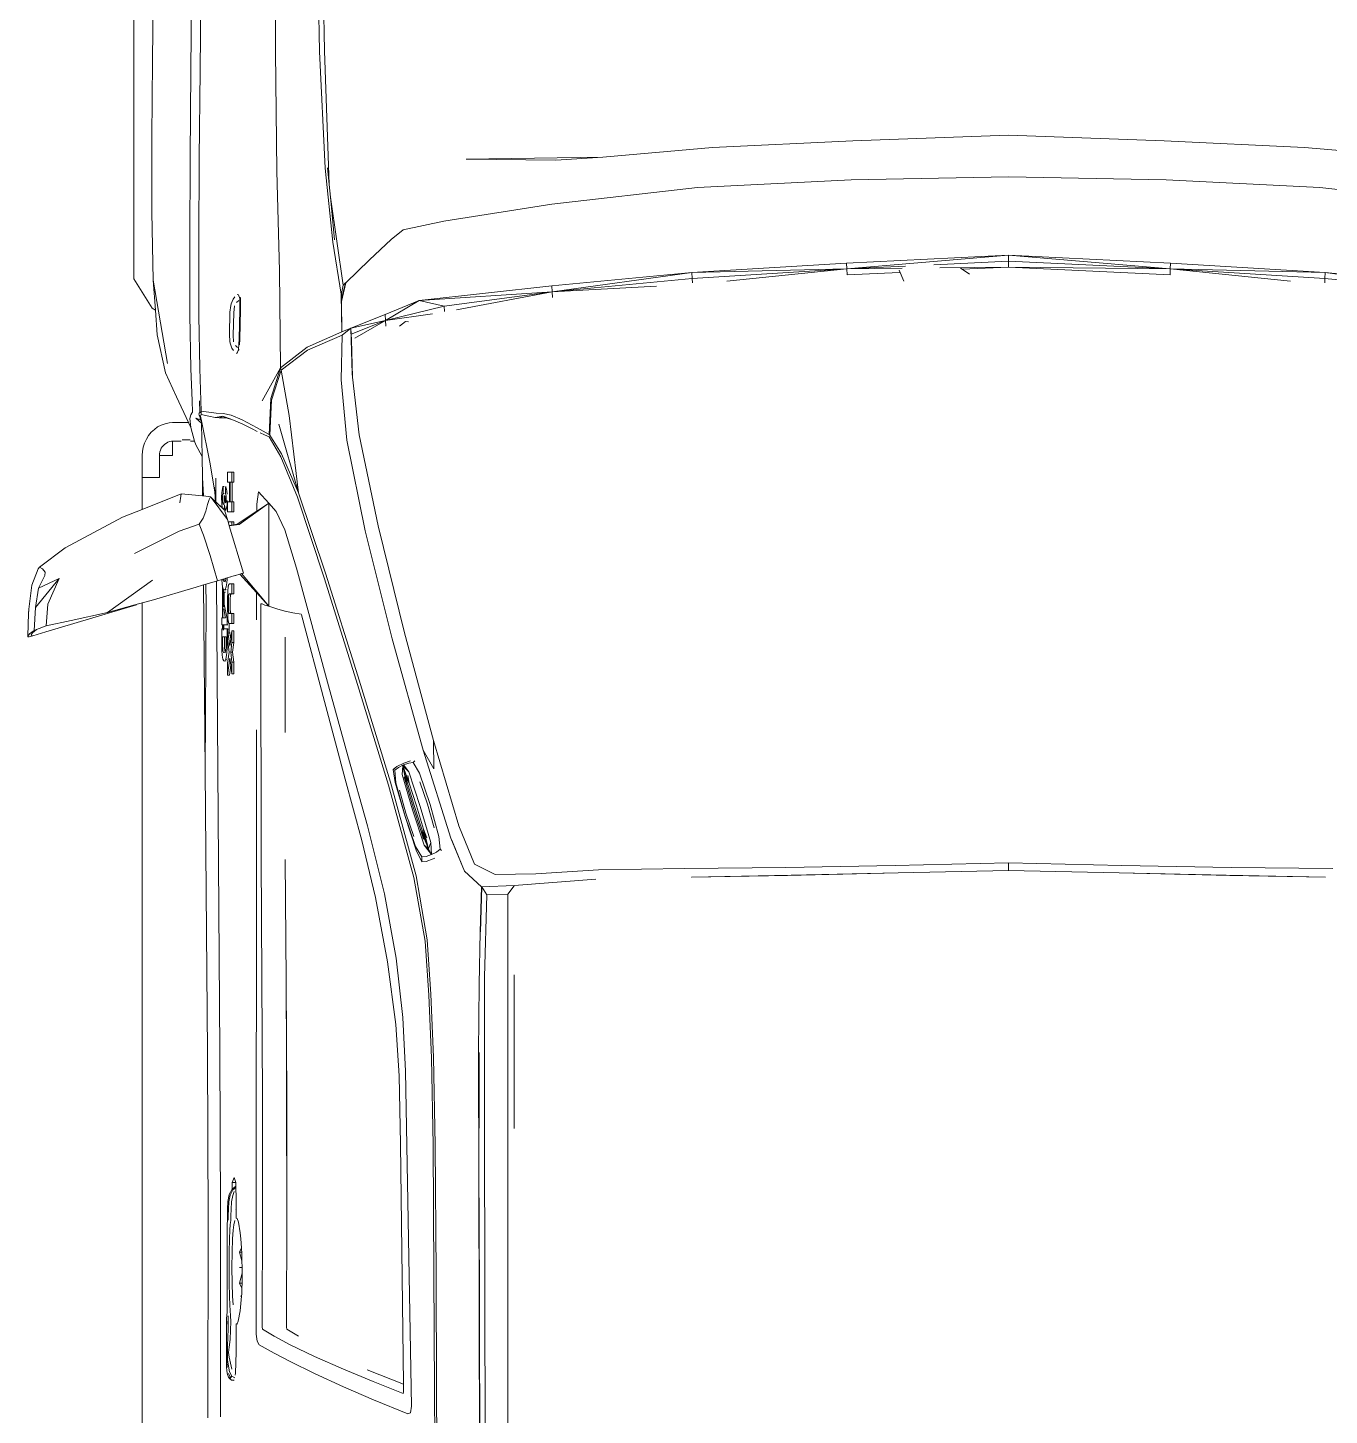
# Model space of a CAD drawing. Header units: millimetres. Extents: x 1010 to 1494, y -119 to 564.
# Drawn here: x 1116.853 to 1118.265, y 370.098 to 371.604 of the extents above; entities that cross this region are included whole.
import ezdxf

# ---------------------------------------------------------------- set-up
doc = ezdxf.new("R2010")
doc.units = ezdxf.units.MM
doc.layers.get('0').update_dxf_attribs({"lineweight": 9})

# ---------------------------------------------------------------- blocks, each defined once
blk = doc.blocks.new('hilux vista superior')
for p, q in [((0.5588, 3.4989), (0.5588, 1.9664)), ((0.5828, 3.4229), (0.585, 2.2276)), ((0.9671, 1.6418), (0.9671, 3.4147)), ((0.5889, 3.3479), (0.5908, 2.3053)), ((0.5894, 3.348), (0.5915, 2.1432)), ((0.6385, 2.5208), (0.6381, 2.58)), ((0.6405, 2.5785), (0.6409, 2.5204)), ((0.6675, 2.5453), (0.6666, 2.538)), ((0.6707, 2.5466), (0.6675, 2.5453)), ((0.6707, 2.5466), (0.709, 2.5308)), ((0.8797, 2.5498), (0.8797, 2.3212)), ((0.8937, 2.5511), (0.8936, 2.3323)), ((0.6731, 2.1642), (0.6666, 2.538)), ((0.7425, 2.5165), (0.709, 2.5308)), ((0.639, 2.3903), (0.6385, 2.5208)), ((0.6409, 2.5204), (0.6414, 2.3901)), ((0.6753, 2.522), (0.6759, 2.5239)), ((0.6754, 2.5135), (0.6753, 2.522)), ((0.6754, 2.5135), (0.716, 2.4973)), ((0.6788, 2.2452), (0.6754, 2.5135)), ((0.6759, 2.5239), (0.7094, 2.5105)), ((0.7094, 2.5105), (0.7425, 2.4968)), ((0.7748, 2.5015), (0.7425, 2.5165)), ((0.8648, 2.5089), (0.8645, 2.509)), ((0.8647, 2.5092), (0.8648, 2.5091)), ((0.8647, 2.5091), (0.8647, 2.5092)), ((0.8647, 2.5091), (0.8647, 2.5091)), ((0.8648, 2.5089), (0.8674, 2.5088)), ((0.8674, 2.5088), (0.8651, 2.5092)), ((0.87, 2.5066), (0.8674, 2.5088)), ((0.8674, 2.5088), (0.87, 2.5065)), ((0.7425, 2.4968), (0.7747, 2.4825)), ((0.8019, 2.4882), (0.7748, 2.5015)), ((0.8623, 2.4777), (0.8629, 2.5013)), ((0.8629, 2.5013), (0.8634, 2.5033)), ((0.867, 2.5043), (0.8637, 2.5062)), ((0.867, 2.5043), (0.8686, 2.5063)), ((0.8695, 2.4995), (0.867, 2.5043)), ((0.8686, 2.4898), (0.867, 2.4966)), ((0.8686, 2.5063), (0.87, 2.5065)), ((0.8686, 2.5063), (0.8709, 2.5016)), ((0.8709, 2.4932), (0.8695, 2.4995)), ((0.87, 2.5065), (0.87, 2.5066)), ((0.87, 2.5065), (0.8708, 2.5055)), ((0.8708, 2.5055), (0.8719, 2.5028)), ((0.8709, 2.4932), (0.8717, 2.4862)), ((0.8719, 2.5028), (0.8727, 2.4986)), ((0.8726, 2.487), (0.8724, 2.4949)), ((0.8727, 2.4986), (0.8729, 2.4941)), ((0.8729, 2.4941), (0.8729, 2.4507)), ((0.7747, 2.4825), (0.8018, 2.4695)), ((0.8198, 2.4788), (0.8019, 2.4882)), ((0.8198, 2.4788), (0.8364, 2.4695)), ((0.87, 2.4831), (0.8686, 2.4898)), ((0.8708, 2.478), (0.87, 2.4831)), ((0.87, 2.4722), (0.8708, 2.478)), ((0.8719, 2.4786), (0.8717, 2.4862)), ((0.8717, 2.4704), (0.8719, 2.4786)), ((0.8018, 2.4695), (0.8196, 2.4598)), ((0.8364, 2.4695), (0.8388, 2.4656)), ((0.8397, 2.4576), (0.8388, 2.4656)), ((0.8623, 2.4462), (0.8623, 2.4777)), ((0.8684, 2.4531), (0.8689, 2.4635)), ((0.8689, 2.4635), (0.87, 2.4722)), ((0.8713, 2.4614), (0.8717, 2.4704)), ((0.7926, 2.46), (0.8057, 2.4521)), ((0.8057, 2.4521), (0.8061, 2.4497)), ((0.8061, 2.4497), (0.8058, 2.3232)), ((0.8196, 2.4598), (0.8326, 2.4519)), ((0.8326, 2.4519), (0.8331, 2.4495)), ((0.8331, 2.4495), (0.8328, 2.323)), ((0.8397, 2.4576), (0.8396, 1.7831)), ((0.8683, 2.4435), (0.8684, 2.4531)), ((0.8713, 2.4614), (0.8711, 2.4516)), ((0.8711, 2.4428), (0.8711, 2.4516)), ((0.8729, 2.4507), (0.8725, 2.443)), ((0.8729, 2.4507), (0.8729, 2.44)), ((0.8561, 2.4152), (0.8577, 2.4314)), ((0.8577, 2.4314), (0.8598, 2.443)), ((0.8598, 2.443), (0.861, 2.4462)), ((0.861, 2.4462), (0.8612, 2.4466)), ((0.8623, 2.4462), (0.861, 2.4462)), ((0.8612, 2.4466), (0.8623, 2.4462)), ((0.8685, 2.4371), (0.8683, 2.4435)), ((0.8693, 2.4251), (0.8685, 2.4371)), ((0.8712, 2.437), (0.8711, 2.4428)), ((0.8724, 2.433), (0.8722, 2.4257)), ((0.8729, 2.44), (0.8724, 2.433)), ((0.8656, 2.4249), (0.8664, 2.4153)), ((0.8697, 2.4155), (0.8693, 2.4251)), ((0.8722, 2.4257), (0.8723, 2.4159)), ((0.8723, 2.4159), (0.8723, 2.4009)), ((0.8583, 2.4005), (0.8554, 2.3894)), ((0.8554, 2.3894), (0.8556, 2.4005)), ((0.8556, 2.4005), (0.8558, 2.4063)), ((0.8556, 2.4005), (0.8583, 2.4005)), ((0.8558, 2.4063), (0.8559, 2.4127)), ((0.8583, 2.4005), (0.8558, 2.4063)), ((0.8559, 2.4127), (0.8561, 2.4152)), ((0.8561, 2.4152), (0.8572, 2.4152)), ((0.8664, 2.4153), (0.8668, 2.4006)), ((0.867, 2.3832), (0.8668, 2.4006)), ((0.8697, 2.4155), (0.8699, 2.4006)), ((0.8699, 2.4006), (0.87, 2.3832)), ((0.8723, 2.4009), (0.8723, 2.392)), ((0.6399, 2.2468), (0.639, 2.3903)), ((0.6414, 2.3901), (0.6424, 2.2468)), ((0.8554, 2.3879), (0.8554, 2.3894)), ((0.8555, 2.3832), (0.8554, 2.3879)), ((0.8723, 2.392), (0.8724, 2.3838)), ((0.8723, 2.392), (0.8724, 2.3833)), ((0.8555, 2.3832), (0.8586, 2.3832)), ((0.8557, 2.3759), (0.8555, 2.3832)), ((0.8583, 2.3659), (0.8557, 2.3759)), ((0.856, 2.3659), (0.8557, 2.3759)), ((0.867, 2.3832), (0.8668, 2.3659)), ((0.87, 2.3832), (0.8699, 2.3659)), ((0.8724, 2.3838), (0.8723, 2.3783)), ((0.8724, 2.3833), (0.8723, 2.3783)), ((0.8723, 2.3783), (0.8723, 2.3657)), ((0.8583, 2.3659), (0.856, 2.3659)), ((0.8561, 2.3632), (0.856, 2.3659)), ((0.8563, 2.3613), (0.8561, 2.3632)), ((0.8583, 2.3659), (0.8563, 2.3613)), ((0.8571, 2.3512), (0.8563, 2.3613)), ((0.8668, 2.3659), (0.8664, 2.3512)), ((0.8699, 2.3659), (0.8697, 2.3511)), ((0.8723, 2.3657), (0.8723, 2.3508)), ((0.8572, 2.3512), (0.8571, 2.3512)), ((0.8577, 2.3444), (0.8571, 2.3512)), ((0.8596, 2.3326), (0.8577, 2.3444)), ((0.8647, 2.3354), (0.8656, 2.3416)), ((0.8664, 2.3512), (0.8656, 2.3416)), ((0.8693, 2.3415), (0.8688, 2.3353)), ((0.8697, 2.3511), (0.8693, 2.3415)), ((0.8722, 2.3412), (0.8721, 2.3351)), ((0.8723, 2.3508), (0.8722, 2.3412)), ((0.8056, 2.1966), (0.8058, 2.323)), ((0.8058, 2.323), (0.8059, 2.1946)), ((0.8328, 2.323), (0.8328, 2.1944)), ((0.8609, 2.3285), (0.8596, 2.3326)), ((0.862, 2.3283), (0.8609, 2.3285)), ((0.862, 2.3175), (0.862, 2.3283)), ((0.8647, 2.3354), (0.8637, 2.3307)), ((0.868, 2.3255), (0.8677, 2.3181)), ((0.8683, 2.3306), (0.868, 2.3255)), ((0.8688, 2.3353), (0.8683, 2.3306)), ((0.8709, 2.3181), (0.871, 2.3254)), ((0.871, 2.3254), (0.8711, 2.3305)), ((0.872, 2.3304), (0.8719, 2.3254)), ((0.8719, 2.3254), (0.8719, 2.318)), ((0.8721, 2.3351), (0.872, 2.3304)), ((0.8943, 2.1428), (0.8936, 2.3323)), ((0.8625, 2.3181), (0.862, 2.3175)), ((0.862, 2.3055), (0.862, 2.3175)), ((0.866, 2.303), (0.8672, 2.31)), ((0.8677, 2.3181), (0.8672, 2.31)), ((0.8703, 2.3099), (0.8689, 2.3024)), ((0.8714, 2.3097), (0.8698, 2.3019)), ((0.8703, 2.3099), (0.8709, 2.318)), ((0.8709, 2.318), (0.8709, 2.3181)), ((0.8719, 2.318), (0.8714, 2.3097)), ((0.8803, 2.1412), (0.8797, 2.3212)), ((0.8624, 2.2938), (0.862, 2.3055)), ((0.8624, 2.2938), (0.866, 2.2965)), ((0.8668, 2.2956), (0.8624, 2.2923)), ((0.8624, 2.2923), (0.8624, 2.2938)), ((0.8626, 2.2883), (0.8624, 2.2923)), ((0.866, 2.303), (0.8645, 2.2985)), ((0.866, 2.2965), (0.8689, 2.3024)), ((0.866, 2.2965), (0.8668, 2.2956)), ((0.8668, 2.2956), (0.8665, 2.2883)), ((0.8698, 2.3019), (0.8668, 2.2956)), ((0.8668, 2.2956), (0.8668, 2.2956)), ((0.8665, 2.2883), (0.8626, 2.2883)), ((0.8626, 2.2883), (0.8626, 2.2883)), ((0.8626, 2.2883), (0.8645, 2.2826)), ((0.8645, 2.2826), (0.8665, 2.2883)), ((0.6419, 2.1485), (0.6399, 2.2468)), ((0.6424, 2.2468), (0.6443, 2.1492)), ((0.6801, 2.1692), (0.6788, 2.2452)), ((0.552, 2.0566), (0.552, 2.2281)), ((0.5849, 2.0587), (0.585, 2.2276)), ((0.591, 2.1431), (0.591, 2.2277)), ((0.806, 2.1307), (0.8056, 2.1966)), ((0.8059, 2.1946), (0.8061, 2.1498)), ((0.8342, 1.9257), (0.8328, 2.1944)), ((0.6839, 2.1119), (0.6801, 2.1692)), ((0.6763, 2.1041), (0.6731, 2.1642)), ((0.5915, 2.1432), (0.5911, 2.0673)), ((0.6448, 2.078), (0.6419, 2.1485)), ((0.6443, 2.1492), (0.6473, 2.0793)), ((0.8061, 2.1498), (0.806, 2.1307)), ((0.8061, 2.1498), (0.8065, 2.0622)), ((0.884, 1.6171), (0.8803, 2.1412)), ((0.8943, 2.1428), (0.8968, 1.8284)), ((0.8065, 2.0622), (0.806, 2.1307)), ((0.6934, 2.0421), (0.6839, 2.1119)), ((0.6837, 2.0379), (0.6763, 2.1041)), ((0.6489, 2.0176), (0.6448, 2.078)), ((0.6473, 2.0793), (0.6514, 2.0191)), ((0.5911, 2.0673), (0.59, 2.0086)), ((0.8065, 2.0622), (0.8074, 1.9277)), ((0.5822, 1.9672), (0.5849, 2.0587)), ((0.6965, 1.9663), (0.6837, 2.0379)), ((0.7067, 1.9702), (0.6934, 2.0421)), ((0.6614, 1.9461), (0.6489, 2.0176)), ((0.6514, 2.0191), (0.6639, 1.9478)), ((0.5895, 2.0085), (0.5881, 1.9585)), ((0.59, 2.0086), (0.5885, 1.9585)), ((0.5588, 1.9664), (0.5822, 1.9672)), ((0.588, 1.9585), (0.5822, 1.9672)), ((0.722, 1.9066), (0.7067, 1.9702)), ((0.552, 1.9568), (0.4609, 1.9498)), ((0.552, 1.9574), (0.5588, 1.9664)), ((0.552, 1.9568), (0.588, 1.9585)), ((0.5881, 1.9585), (0.588, 1.9585)), ((0.5885, 1.9585), (0.5881, 1.9585)), ((0.6073, 1.941), (0.5885, 1.9585)), ((0.7156, 1.8904), (0.6965, 1.9663)), ((-0.2485, 1.9368), (-0.3619, 1.9377)), ((-0.3537, 1.9477), (-0.3539, 1.9477)), ((-0.3537, 1.9477), (-0.2427, 1.9455)), ((-0.2468, 1.9457), (-0.3537, 1.9477)), ((-0.1265, 1.9345), (-0.2485, 1.9368)), ((-0.1234, 1.9428), (-0.2468, 1.9457)), ((-0.2427, 1.9455), (-0.1234, 1.9428)), ((0, 1.94), (-0.1234, 1.9428)), ((0, 1.94), (0.1234, 1.9428)), ((0, 1.94), (0, 1.9315)), ((0.1234, 1.9428), (0.2468, 1.9457)), ((0.2427, 1.9455), (0.1234, 1.9428)), ((0.1265, 1.9345), (0.2485, 1.9368)), ((0.3537, 1.9477), (0.2427, 1.9455)), ((0.2468, 1.9457), (0.3537, 1.9477)), ((0.2485, 1.9368), (0.3619, 1.9377)), ((0.3537, 1.9477), (0.3539, 1.9477)), ((0.3619, 1.9377), (0.4579, 1.9393)), ((0.4579, 1.9393), (0.5276, 1.944)), ((0.5276, 1.944), (0.5731, 1.9444)), ((0.5731, 1.9444), (0.5963, 1.9331)), ((0.6073, 1.941), (0.6224, 1.9039)), ((0.6073, 1.941), (0.6206, 1.908)), ((0.69, 1.8417), (0.6614, 1.9461)), ((0.6639, 1.9478), (0.6922, 1.8448)), ((0, 1.9315), (-0.1265, 1.9345)), ((0, 1.9315), (0.1265, 1.9345)), ((0.5963, 1.9331), (0.6138, 1.8901)), ((0.6443, 1.9224), (0.6387, 1.9195)), ((0.6421, 1.9272), (0.6404, 1.9264)), ((0.6501, 1.93), (0.6421, 1.9272)), ((0.6502, 1.9244), (0.6443, 1.9224)), ((0.6462, 1.9184), (0.6443, 1.9224)), ((0.6443, 1.9224), (0.6525, 1.912)), ((0.6443, 1.9224), (0.6449, 1.9089)), ((0.6549, 1.9305), (0.6501, 1.93)), ((0.655, 1.925), (0.6502, 1.9244)), ((0.6612, 1.9175), (0.6549, 1.9305)), ((0.6549, 1.9305), (0.655, 1.925)), ((0.6619, 1.9132), (0.655, 1.925)), ((0.8346, 1.6795), (0.8342, 1.9257)), ((0.6206, 1.908), (0.6224, 1.9039)), ((0.6329, 1.9179), (0.6346, 1.9164)), ((0.6387, 1.9195), (0.6346, 1.9164)), ((0.6346, 1.9164), (0.6358, 1.9022)), ((0.6476, 1.916), (0.6449, 1.9089)), ((0.6449, 1.9089), (0.6569, 1.8688)), ((0.6462, 1.9184), (0.6476, 1.916)), ((0.6476, 1.916), (0.6525, 1.912)), ((0.652, 1.9034), (0.6476, 1.916)), ((0.6476, 1.916), (0.656, 1.8953)), ((0.6476, 1.916), (0.6532, 1.8941)), ((0.6655, 1.8724), (0.6525, 1.912)), ((0.6532, 1.9053), (0.656, 1.8953)), ((0.6735, 1.88), (0.6612, 1.9175)), ((0.6738, 1.8782), (0.6619, 1.9132)), ((0.7405, 1.8381), (0.722, 1.9066)), ((0.6138, 1.8901), (0.642, 1.7952)), ((0.6536, 1.8058), (0.6224, 1.9039)), ((0.6358, 1.9022), (0.6458, 1.8664)), ((0.6486, 1.8662), (0.6411, 1.8925)), ((0.6492, 1.9036), (0.6532, 1.8941)), ((0.6532, 1.8941), (0.652, 1.9034)), ((0.652, 1.9034), (0.663, 1.8685)), ((0.652, 1.9034), (0.656, 1.8953)), ((0.6609, 1.8681), (0.6532, 1.8941)), ((0.656, 1.8953), (0.6645, 1.8696)), ((0.6727, 1.8763), (0.6639, 1.9021)), ((0.7377, 1.8122), (0.7156, 1.8904)), ((0.6798, 1.8506), (0.6727, 1.8763)), ((0.6846, 1.8419), (0.6735, 1.88)), ((0.6838, 1.8424), (0.6738, 1.8782)), ((0.6458, 1.8664), (0.6577, 1.8314)), ((0.657, 1.841), (0.6486, 1.8662)), ((0.6569, 1.8688), (0.6694, 1.8299)), ((0.6691, 1.8428), (0.6609, 1.8681)), ((0.6734, 1.8342), (0.663, 1.8685)), ((0.6645, 1.8696), (0.6719, 1.844)), ((0.6769, 1.833), (0.6655, 1.8724)), ((0.6719, 1.844), (0.6734, 1.8342)), ((0.6719, 1.844), (0.6747, 1.8358)), ((0.6763, 1.8234), (0.6719, 1.844)), ((0.6922, 1.8448), (0.7282, 1.7275)), ((0.6577, 1.8314), (0.6645, 1.8197)), ((0.6734, 1.8342), (0.6691, 1.8428)), ((0.6763, 1.8234), (0.6691, 1.8428)), ((0.6707, 1.8341), (0.6691, 1.8428)), ((0.6753, 1.8223), (0.6694, 1.8299)), ((0.6763, 1.8234), (0.6694, 1.8299)), ((0.6734, 1.8342), (0.6763, 1.8234)), ((0.6763, 1.8234), (0.6769, 1.833)), ((0.6849, 1.8283), (0.6809, 1.8251)), ((0.6838, 1.8424), (0.6849, 1.8283)), ((0.6868, 1.8273), (0.6846, 1.8419)), ((0.6868, 1.8273), (0.6849, 1.8283)), ((0.7264, 1.723), (0.69, 1.8417)), ((0.7635, 1.7515), (0.7405, 1.8381)), ((0.8968, 1.8284), (0.8956, 1.6431)), ((0.8986, 1.6214), (0.8968, 1.8284)), ((0.6536, 1.8058), (0.6416, 1.8268)), ((0.642, 1.7952), (0.6416, 1.8268)), ((0.6628, 1.8176), (0.6645, 1.8197)), ((0.6645, 1.8197), (0.6694, 1.8203)), ((0.6677, 1.8176), (0.6751, 1.8203)), ((0.6694, 1.8203), (0.6753, 1.8223)), ((0.6751, 1.8203), (0.6829, 1.8241)), ((0.6753, 1.8223), (0.6809, 1.8251)), ((0.6756, 1.8235), (0.6753, 1.8223)), ((0.6756, 1.8235), (0.6763, 1.8234)), ((0.6829, 1.8241), (0.6868, 1.8273)), ((0.7591, 1.7341), (0.7377, 1.8122)), ((0.6881, 1.6815), (0.6536, 1.8058)), ((0.642, 1.7952), (0.6742, 1.6748)), ((0.8075, 1.7861), (0.8076, 1.6797)), ((0.7635, 1.7515), (0.7891, 1.6549)), ((0.7625, 1.6083), (0.7264, 1.723)), ((0.7282, 1.7275), (0.7638, 1.6134)), ((0.7948, 1.6025), (0.7591, 1.7341)), ((0.8649, 1.7205), (0.8669, 1.7205)), ((0.8649, 1.7205), (0.8649, 1.7075)), ((0.8669, 1.7075), (0.8669, 1.7205)), ((0.8669, 1.7205), (0.8681, 1.711)), ((0.8696, 1.7222), (0.8681, 1.711)), ((0.8692, 1.7031), (0.8717, 1.7222)), ((0.8696, 1.7222), (0.8717, 1.7222)), ((0.8717, 1.7222), (0.8717, 1.7088)), ((0.8649, 1.7075), (0.8669, 1.7075)), ((0.8649, 1.7075), (0.8663, 1.6965)), ((0.8683, 1.6965), (0.8669, 1.7075)), ((0.8681, 1.711), (0.8692, 1.7031)), ((0.8717, 1.7088), (0.87, 1.6965)), ((0.8725, 1.7045), (0.8736, 1.7042)), ((0.8728, 1.7002), (0.8736, 1.7042)), ((0.8732, 1.7062), (0.8749, 1.7064)), ((0.8736, 1.7042), (0.8749, 1.7064)), ((0.8749, 1.7064), (0.8759, 1.7062)), ((0.8759, 1.7062), (0.877, 1.7041)), ((0.877, 1.7041), (0.8778, 1.6999)), ((0.8663, 1.6965), (0.8649, 1.6856)), ((0.8663, 1.6965), (0.8683, 1.6965)), ((0.8669, 1.6856), (0.8683, 1.6965)), ((0.8692, 1.6899), (0.8681, 1.682)), ((0.8717, 1.6707), (0.8692, 1.6899)), ((0.87, 1.6965), (0.8716, 1.6849)), ((0.8723, 1.6916), (0.8725, 1.6966)), ((0.8723, 1.6705), (0.8723, 1.6916)), ((0.8725, 1.6966), (0.8728, 1.7002)), ((0.8734, 1.6915), (0.8733, 1.6792)), ((0.8736, 1.6937), (0.8734, 1.6915)), ((0.8739, 1.6954), (0.8736, 1.6937)), ((0.8743, 1.6967), (0.8739, 1.6954)), ((0.8744, 1.697), (0.8743, 1.6967)), ((0.8745, 1.6971), (0.8744, 1.697)), ((0.8744, 1.697), (0.8763, 1.6969)), ((0.8744, 1.6964), (0.8746, 1.6961)), ((0.8763, 1.6969), (0.8745, 1.6971)), ((0.8746, 1.6961), (0.8748, 1.6951)), ((0.8748, 1.6951), (0.875, 1.694)), ((0.875, 1.694), (0.8752, 1.692)), ((0.8752, 1.692), (0.8753, 1.6876)), ((0.8769, 1.6948), (0.8763, 1.6969)), ((0.8771, 1.6931), (0.8769, 1.6948)), ((0.8773, 1.6891), (0.8771, 1.6931)), ((0.8773, 1.6792), (0.8773, 1.6891)), ((0.8778, 1.6999), (0.8782, 1.6945)), ((0.8782, 1.6945), (0.8783, 1.6705)), ((0.6742, 1.6748), (0.7036, 1.5555)), ((0.6881, 1.6815), (0.7181, 1.561)), ((0.8346, 1.6423), (0.8346, 1.6795)), ((0.8649, 1.6856), (0.8669, 1.6856)), ((0.8649, 1.6856), (0.8649, 1.6725)), ((0.8649, 1.6725), (0.8669, 1.6725)), ((0.8669, 1.6725), (0.8669, 1.6856)), ((0.8681, 1.682), (0.8669, 1.6725)), ((0.8681, 1.682), (0.8691, 1.6747)), ((0.8691, 1.6747), (0.8687, 1.6747)), ((0.8701, 1.6747), (0.8691, 1.6747)), ((0.8701, 1.6747), (0.87, 1.6644)), ((0.8703, 1.6747), (0.8701, 1.6747)), ((0.8716, 1.6849), (0.8717, 1.6841)), ((0.8717, 1.6841), (0.8717, 1.6707)), ((0.8753, 1.6792), (0.8733, 1.6792)), ((0.8753, 1.6876), (0.8753, 1.6792)), ((0.8753, 1.6792), (0.8773, 1.6792)), ((1.0745, 1.6737), (0.9736, 1.6437)), ((1.0745, 1.6737), (1.089, 1.6781)), ((1.0894, 1.6748), (1.085, 1.671)), ((1.0928, 1.6761), (1.0878, 1.6721)), ((1.0931, 1.6793), (1.089, 1.6781)), ((1.089, 1.6781), (1.0906, 1.6782)), ((1.0911, 1.6772), (1.0894, 1.6748)), ((1.0906, 1.6782), (1.0911, 1.6772)), ((1.0948, 1.6784), (1.0928, 1.6761)), ((1.0931, 1.6793), (1.0946, 1.6794)), ((1.0948, 1.6784), (1.0938, 1.6529)), ((1.0946, 1.6794), (1.0948, 1.6784)), ((0.8396, 1.6298), (0.8396, 1.6605)), ((0.8649, 1.6645), (0.8669, 1.6645)), ((0.8649, 1.6645), (0.8649, 1.6534)), ((0.8669, 1.6534), (0.8669, 1.6645)), ((0.8694, 1.6645), (0.8669, 1.6645)), ((0.8694, 1.6645), (0.8696, 1.6645)), ((0.8696, 1.6645), (0.8699, 1.6644)), ((0.8699, 1.6644), (0.87, 1.6644)), ((0.87, 1.6644), (0.8702, 1.6642)), ((0.8702, 1.6642), (0.8704, 1.6641)), ((0.8704, 1.6641), (0.8705, 1.6639)), ((0.8705, 1.6639), (0.8706, 1.6636)), ((0.8706, 1.6636), (0.8707, 1.6633)), ((0.8707, 1.6707), (0.8716, 1.6707)), ((0.8707, 1.6633), (0.8708, 1.663)), ((0.8708, 1.663), (0.8709, 1.6626)), ((0.8709, 1.6626), (0.871, 1.6621)), ((0.871, 1.6621), (0.8711, 1.6615)), ((0.8711, 1.6615), (0.8711, 1.6609)), ((0.8711, 1.6609), (0.8712, 1.6603)), ((0.8712, 1.6603), (0.8713, 1.6595)), ((0.8713, 1.6595), (0.8713, 1.6587)), ((0.8713, 1.6587), (0.8714, 1.6579)), ((0.8714, 1.6579), (0.8715, 1.6569)), ((0.8716, 1.6707), (0.8717, 1.6707)), ((0.8716, 1.6705), (0.8723, 1.6705)), ((0.8716, 1.666), (0.8723, 1.666)), ((0.8716, 1.6591), (0.8723, 1.6591)), ((0.8723, 1.6705), (0.8743, 1.6705)), ((0.8723, 1.6591), (0.8723, 1.666)), ((0.8723, 1.666), (0.8743, 1.666)), ((0.8755, 1.643), (0.8723, 1.6591)), ((0.874, 1.658), (0.8743, 1.6566)), ((0.8743, 1.658), (0.874, 1.658)), ((0.8743, 1.6705), (0.8761, 1.6705)), ((0.8743, 1.666), (0.8761, 1.666)), ((0.8771, 1.658), (0.8743, 1.658)), ((0.8761, 1.6714), (0.8771, 1.6714)), ((0.8771, 1.6705), (0.8761, 1.6705)), ((0.8761, 1.666), (0.8761, 1.6705)), ((0.8771, 1.666), (0.8761, 1.666)), ((0.8771, 1.6705), (0.8771, 1.666)), ((0.8773, 1.6705), (0.8771, 1.6705)), ((0.8771, 1.666), (0.8773, 1.666)), ((0.8771, 1.658), (0.8771, 1.6404)), ((0.8771, 1.658), (0.8773, 1.658)), ((0.8783, 1.6705), (0.8773, 1.6705)), ((0.8773, 1.666), (0.8773, 1.6705)), ((0.8783, 1.666), (0.8773, 1.666)), ((0.8773, 1.658), (0.8783, 1.658)), ((0.8773, 1.6233), (0.8773, 1.658)), ((0.8783, 1.666), (0.8783, 1.658)), ((1.0463, 1.661), (1.0059, 1.6522)), ((1.0741, 1.6669), (1.0463, 1.661)), ((1.0724, 1.643), (1.0741, 1.6669)), ((1.085, 1.671), (1.0741, 1.6669)), ((1.0878, 1.6721), (1.085, 1.671)), ((1.0878, 1.6721), (1.0863, 1.6467)), ((0.7891, 1.6549), (0.7898, 1.6542)), ((0.799, 1.6525), (0.7898, 1.6542)), ((0.8075, 1.6506), (0.799, 1.6525)), ((0.808, 1.6505), (0.8075, 1.6506)), ((0.808, 1.6505), (0.8169, 1.648)), ((0.8169, 1.648), (0.8257, 1.6451)), ((0.8257, 1.6451), (0.83, 1.6438)), ((0.8563, 1.6088), (0.8257, 1.6451)), ((0.8396, 1.6298), (0.8257, 1.6451)), ((0.8257, 1.6451), (0.8258, 1.5303)), ((0.83, 1.6438), (0.8323, 1.6428)), ((0.8323, 1.6428), (0.8346, 1.6423)), ((0.8323, 1.6428), (0.8332, 1.6424)), ((0.8346, 1.6423), (0.8332, 1.6424)), ((0.8649, 1.6534), (0.8669, 1.6534)), ((0.8669, 1.6534), (0.8675, 1.6534)), ((0.8675, 1.6534), (0.8676, 1.6533)), ((0.8695, 1.6534), (0.8676, 1.6533)), ((0.8676, 1.6533), (0.8678, 1.6533)), ((0.8678, 1.6533), (0.8679, 1.6533)), ((0.8679, 1.6533), (0.868, 1.6532)), ((0.868, 1.6532), (0.8681, 1.6531)), ((0.8681, 1.6531), (0.8682, 1.653)), ((0.8682, 1.653), (0.8683, 1.6529)), ((0.8683, 1.6529), (0.8684, 1.6527)), ((0.8684, 1.6527), (0.8684, 1.6524)), ((0.8684, 1.6524), (0.8685, 1.6521)), ((0.8685, 1.6521), (0.8685, 1.6517)), ((0.8685, 1.6517), (0.8686, 1.6512)), ((0.8686, 1.6512), (0.8686, 1.6506)), ((0.8686, 1.6506), (0.8687, 1.6503)), ((0.8687, 1.6503), (0.8687, 1.6499)), ((0.8687, 1.6503), (0.8687, 1.6353)), ((0.8687, 1.6499), (0.8687, 1.6492)), ((0.8687, 1.6492), (0.8688, 1.6484)), ((0.8688, 1.6484), (0.8688, 1.6474)), ((0.8688, 1.6474), (0.8688, 1.6464)), ((0.8688, 1.6464), (0.8689, 1.6453)), ((0.8689, 1.6453), (0.8689, 1.644)), ((0.8689, 1.644), (0.8689, 1.6427)), ((0.8689, 1.6427), (0.8689, 1.6414)), ((0.8697, 1.6533), (0.8695, 1.6534)), ((0.8698, 1.6533), (0.8697, 1.6533)), ((0.87, 1.6533), (0.8698, 1.6533)), ((0.8701, 1.6532), (0.87, 1.6533)), ((0.8702, 1.6531), (0.8701, 1.6532)), ((0.8703, 1.653), (0.8702, 1.6531)), ((0.8703, 1.6529), (0.8703, 1.653)), ((0.8704, 1.6527), (0.8703, 1.6529)), ((0.8705, 1.6524), (0.8704, 1.6527)), ((0.8705, 1.6521), (0.8705, 1.6524)), ((0.8706, 1.6517), (0.8705, 1.6521)), ((0.8707, 1.6512), (0.8706, 1.6517)), ((0.8707, 1.6506), (0.8707, 1.6512)), ((0.8708, 1.6499), (0.8707, 1.6506)), ((0.8708, 1.6492), (0.8708, 1.6499)), ((0.8708, 1.6484), (0.8708, 1.6492)), ((0.8709, 1.6474), (0.8708, 1.6484)), ((0.8709, 1.6464), (0.8709, 1.6474)), ((0.8709, 1.6453), (0.8709, 1.6464)), ((0.8709, 1.644), (0.8709, 1.6453)), ((0.8709, 1.6427), (0.8709, 1.644)), ((0.8709, 1.6414), (0.8709, 1.6427)), ((0.8715, 1.6569), (0.8715, 1.6559)), ((0.8715, 1.6559), (0.8716, 1.6549)), ((0.8716, 1.6549), (0.8716, 1.6537)), ((0.8716, 1.6537), (0.8716, 1.6525)), ((0.8716, 1.6525), (0.8717, 1.6512)), ((0.8717, 1.6512), (0.8717, 1.6498)), ((0.8717, 1.6498), (0.8717, 1.6482)), ((0.8717, 1.6482), (0.8717, 1.6466)), ((0.8717, 1.6466), (0.8717, 1.6449)), ((0.8717, 1.6449), (0.8717, 1.6431)), ((0.8717, 1.6431), (0.8717, 1.6409)), ((0.8743, 1.6565), (0.8761, 1.6481)), ((0.8755, 1.6456), (0.8767, 1.6456)), ((0.8755, 1.643), (0.8755, 1.6456)), ((0.8755, 1.6294), (0.8755, 1.643)), ((0.8761, 1.6404), (0.8755, 1.643)), ((0.8767, 1.6404), (0.8767, 1.6456)), ((0.8959, 1.6206), (0.8956, 1.6431)), ((0.9753, 1.6437), (0.9543, 1.6379)), ((0.9554, 1.6161), (1.0059, 1.6522)), ((0.9736, 1.6437), (0.9747, 1.6438)), ((0.9747, 1.6438), (0.9753, 1.6437)), ((1.0059, 1.6522), (0.9753, 1.6437)), ((1.0863, 1.6467), (1.0599, 1.6142)), ((1.0599, 1.6142), (1.0724, 1.643)), ((1.0829, 1.625), (1.0863, 1.6467)), ((1.0902, 1.6215), (1.0936, 1.6486)), ((1.0936, 1.6486), (1.0938, 1.6529)), ((1.0938, 1.6529), (1.0936, 1.65)), ((0.8581, 1.6093), (0.8396, 1.6298)), ((0.8649, 1.6314), (0.8669, 1.6314)), ((0.8649, 1.6314), (0.8649, 1.6203)), ((0.8674, 1.6314), (0.8669, 1.6314)), ((0.8669, 1.6203), (0.8669, 1.6314)), ((0.8676, 1.6315), (0.8674, 1.6314)), ((0.8677, 1.6315), (0.8676, 1.6315)), ((0.8676, 1.6315), (0.8695, 1.6314)), ((0.8679, 1.6315), (0.8677, 1.6315)), ((0.868, 1.6316), (0.8679, 1.6315)), ((0.8681, 1.6317), (0.868, 1.6316)), ((0.8682, 1.6318), (0.8681, 1.6317)), ((0.8683, 1.6321), (0.8682, 1.6319)), ((0.8682, 1.6319), (0.8682, 1.6318)), ((0.8684, 1.6324), (0.8683, 1.6321)), ((0.8685, 1.6333), (0.8684, 1.6328)), ((0.8684, 1.6328), (0.8684, 1.6324)), ((0.8686, 1.6339), (0.8685, 1.6333)), ((0.8687, 1.6353), (0.8686, 1.6346)), ((0.8686, 1.6346), (0.8686, 1.6339)), ((0.8688, 1.637), (0.8687, 1.6361)), ((0.8687, 1.6361), (0.8687, 1.6353)), ((0.8689, 1.6402), (0.8688, 1.6391)), ((0.8688, 1.6391), (0.8688, 1.638)), ((0.8688, 1.638), (0.8688, 1.637)), ((0.8689, 1.6414), (0.8689, 1.6402)), ((0.8695, 1.6314), (0.8697, 1.6315)), ((0.8697, 1.6315), (0.8698, 1.6315)), ((0.8698, 1.6315), (0.8699, 1.6315)), ((0.8699, 1.6315), (0.87, 1.6316)), ((0.87, 1.6316), (0.8701, 1.6317)), ((0.8701, 1.6317), (0.8702, 1.6318)), ((0.8702, 1.6318), (0.8703, 1.6319)), ((0.8703, 1.6319), (0.8704, 1.6321)), ((0.8704, 1.6324), (0.8705, 1.6328)), ((0.8704, 1.6321), (0.8704, 1.6324)), ((0.8705, 1.6328), (0.8706, 1.6333)), ((0.8706, 1.6339), (0.8707, 1.6346)), ((0.8706, 1.6333), (0.8706, 1.6339)), ((0.8707, 1.6353), (0.8708, 1.6361)), ((0.8707, 1.6346), (0.8707, 1.6353)), ((0.8708, 1.637), (0.8709, 1.638)), ((0.8708, 1.6361), (0.8708, 1.637)), ((0.8709, 1.6402), (0.8709, 1.6414)), ((0.8709, 1.6391), (0.8709, 1.6402)), ((0.8709, 1.638), (0.8709, 1.6391)), ((0.8713, 1.626), (0.8712, 1.6252)), ((0.8714, 1.6269), (0.8713, 1.626)), ((0.8715, 1.6288), (0.8714, 1.6278)), ((0.8714, 1.6278), (0.8714, 1.6269)), ((0.8716, 1.631), (0.8715, 1.6299)), ((0.8715, 1.6299), (0.8715, 1.6288)), ((0.8717, 1.6337), (0.8716, 1.6323)), ((0.8716, 1.6323), (0.8716, 1.631)), ((0.8717, 1.6409), (0.8717, 1.6388)), ((0.8717, 1.6388), (0.8717, 1.637)), ((0.8717, 1.637), (0.8717, 1.6352)), ((0.8717, 1.6352), (0.8717, 1.6337)), ((0.8733, 1.6236), (0.8743, 1.6263)), ((0.8734, 1.6266), (0.8743, 1.6263)), ((0.8738, 1.6268), (0.8752, 1.6268)), ((0.8752, 1.6294), (0.8741, 1.6294)), ((0.8743, 1.6263), (0.8759, 1.6268)), ((0.8752, 1.6294), (0.8755, 1.6294)), ((0.8752, 1.6268), (0.8759, 1.6268)), ((0.8763, 1.6294), (0.8755, 1.6294)), ((0.8759, 1.6268), (0.8763, 1.6262)), ((0.8767, 1.6404), (0.8761, 1.6404)), ((0.8763, 1.6294), (0.8763, 1.6262)), ((0.8767, 1.6294), (0.8763, 1.6294)), ((0.8763, 1.6262), (0.877, 1.6247)), ((0.8767, 1.6404), (0.8771, 1.6404)), ((0.8767, 1.6404), (0.8767, 1.6294)), ((0.9093, 1.6246), (0.9543, 1.6379)), ((0.7638, 1.6134), (0.7937, 1.5235)), ((0.8628, 1.6107), (0.8581, 1.6093)), ((0.8628, 1.6107), (0.8629, 1.6107)), ((0.8629, 1.6107), (0.8633, 1.6108)), ((0.8645, 1.6112), (0.8633, 1.6109)), ((0.8633, 1.6108), (0.8633, 1.6109)), ((0.8645, 1.6112), (0.8649, 1.6113)), ((0.8649, 1.6203), (0.8669, 1.6203)), ((0.8649, 1.6113), (0.8675, 1.6121)), ((0.8694, 1.6203), (0.8669, 1.6203)), ((0.8719, 1.6134), (0.8675, 1.6121)), ((0.8675, 1.6121), (0.8683, 1.6123)), ((0.8697, 1.6203), (0.8694, 1.6203)), ((0.8699, 1.6204), (0.8697, 1.6203)), ((0.8701, 1.6205), (0.8699, 1.6204)), ((0.8702, 1.6206), (0.8701, 1.6205)), ((0.8704, 1.6208), (0.8702, 1.6206)), ((0.8705, 1.6211), (0.8704, 1.6208)), ((0.8707, 1.6214), (0.8705, 1.6211)), ((0.8708, 1.6219), (0.8707, 1.6216)), ((0.8707, 1.6216), (0.8707, 1.6214)), ((0.8709, 1.6223), (0.8708, 1.6219)), ((0.871, 1.6228), (0.8709, 1.6223)), ((0.8711, 1.6239), (0.871, 1.6233)), ((0.871, 1.6233), (0.871, 1.6228)), ((0.8712, 1.6245), (0.8711, 1.6239)), ((0.8712, 1.6252), (0.8712, 1.6245)), ((0.8724, 1.6136), (0.8719, 1.6134)), ((0.8724, 1.6151), (0.8727, 1.619)), ((0.8724, 1.6136), (0.8724, 1.6151)), ((0.8736, 1.6139), (0.8724, 1.6136)), ((0.8727, 1.619), (0.8733, 1.6236)), ((0.8739, 1.6163), (0.8736, 1.6148)), ((0.8736, 1.6148), (0.8736, 1.6139)), ((0.8752, 1.6144), (0.8736, 1.6139)), ((0.8745, 1.6176), (0.8739, 1.6163)), ((0.8746, 1.6178), (0.8745, 1.6176)), ((0.8764, 1.6172), (0.8746, 1.6178)), ((0.8748, 1.6172), (0.8764, 1.6172)), ((0.8751, 1.6159), (0.877, 1.615)), ((0.8752, 1.6144), (0.877, 1.615)), ((0.877, 1.615), (0.8764, 1.6172)), ((0.877, 1.6247), (0.8773, 1.6233)), ((0.877, 1.615), (0.8781, 1.6153)), ((0.8773, 1.6233), (0.8778, 1.6205)), ((0.8778, 1.6205), (0.8781, 1.6153)), ((0.8829, 1.6167), (0.8781, 1.6153)), ((0.8829, 1.6167), (0.884, 1.6171)), ((0.8829, 1.6167), (0.8913, 1.5885)), ((0.884, 1.6171), (0.8959, 1.6206)), ((0.8959, 1.6206), (0.8986, 1.6214)), ((0.8986, 1.6214), (0.9078, 1.6241)), ((0.9078, 1.6241), (0.9093, 1.6246)), ((1.0829, 1.625), (1.0599, 1.6142)), ((1.0754, 1.6073), (1.0756, 1.6107)), ((1.0829, 1.625), (1.0756, 1.6107)), ((1.0831, 1.6034), (1.0902, 1.6215)), ((0.7927, 1.5186), (0.7625, 1.6083)), ((0.8077, 1.56), (0.7948, 1.6025)), ((0.8563, 1.6088), (0.854, 1.6081)), ((0.8698, 1.5553), (0.854, 1.6081)), ((0.8581, 1.6093), (0.8563, 1.6088)), ((1.0818, 1.6017), (1.0532, 1.5801)), ((1.0754, 1.6073), (1.0784, 1.6036)), ((1.0818, 1.6017), (1.0784, 1.6036)), ((1.0818, 1.6017), (1.0831, 1.6034)), ((0.8985, 1.5657), (0.8913, 1.5885)), ((0.9259, 1.5613), (0.9758, 1.5864)), ((0.989, 1.5458), (1.0532, 1.5801)), ((0.8985, 1.5657), (0.9035, 1.5534)), ((0.7036, 1.5555), (0.7249, 1.4537)), ((0.7181, 1.561), (0.7386, 1.4597)), ((0.8077, 1.56), (0.8175, 1.5396)), ((0.8258, 1.5303), (0.8588, 1.5538)), ((0.8611, 1.5536), (0.8391, 1.539)), ((0.8588, 1.5538), (0.8698, 1.5553)), ((0.8649, 1.5542), (0.8611, 1.5536)), ((0.8669, 1.5545), (0.8649, 1.5542)), ((0.8649, 1.5542), (0.8649, 1.5511)), ((0.8649, 1.5511), (0.8669, 1.5511)), ((0.8699, 1.5549), (0.8669, 1.5545)), ((0.8669, 1.5511), (0.8669, 1.5545)), ((0.8711, 1.5511), (0.8669, 1.5511)), ((0.8698, 1.5553), (0.8699, 1.5549)), ((0.8699, 1.5549), (0.8711, 1.5511)), ((0.8711, 1.5511), (0.8719, 1.5482)), ((0.9035, 1.5534), (0.8991, 1.5467)), ((0.9259, 1.5613), (0.9035, 1.5534)), ((0.8175, 1.5396), (0.8258, 1.5303)), ((0.8391, 1.539), (0.8258, 1.5303)), ((0.839, 1.5312), (0.8391, 1.539)), ((0.8649, 1.5399), (0.8669, 1.5399)), ((0.8649, 1.5399), (0.8649, 1.5287)), ((0.8669, 1.5287), (0.8669, 1.5399)), ((0.8687, 1.5399), (0.8669, 1.5399)), ((0.8687, 1.5399), (0.8693, 1.5399)), ((0.8696, 1.5399), (0.8693, 1.5399)), ((0.8696, 1.5399), (0.8701, 1.5399)), ((0.8701, 1.5399), (0.8707, 1.5399)), ((0.8707, 1.5399), (0.8717, 1.5399)), ((0.8717, 1.5399), (0.8717, 1.5287)), ((0.8719, 1.5482), (0.8902, 1.5238)), ((0.8747, 1.5389), (0.8719, 1.5482)), ((0.8724, 1.5315), (0.8727, 1.534)), ((0.8727, 1.534), (0.8732, 1.5371)), ((0.8732, 1.5381), (0.8737, 1.5381)), ((0.8732, 1.5371), (0.8737, 1.5381)), ((0.8737, 1.5381), (0.8742, 1.5376)), ((0.8742, 1.5376), (0.8744, 1.537)), ((0.8744, 1.537), (0.8745, 1.5368)), ((0.8745, 1.5368), (0.8746, 1.5361)), ((0.8746, 1.5361), (0.8748, 1.535)), ((0.875, 1.538), (0.8747, 1.5389)), ((0.8748, 1.535), (0.8751, 1.5319)), ((0.8756, 1.5375), (0.875, 1.538)), ((0.8751, 1.533), (0.8754, 1.5364)), ((0.8754, 1.5364), (0.8756, 1.5375)), ((0.8756, 1.5375), (0.8902, 1.5238)), ((0.8779, 1.5352), (0.8756, 1.5375)), ((0.8779, 1.5352), (0.8783, 1.5305)), ((0.8792, 1.5339), (0.8779, 1.5352)), ((0.8847, 1.5289), (0.8792, 1.5339)), ((0.894, 1.5318), (0.8961, 1.5391)), ((0.8961, 1.5391), (0.8991, 1.5467)), ((0.9234, 1.5198), (0.9671, 1.5371)), ((0.9671, 1.5371), (0.989, 1.5458)), ((0.9671, 1.5015), (0.9671, 1.5371)), ((0.8115, 1.4749), (0.7927, 1.5186)), ((0.8029, 1.4321), (0.7927, 1.5186)), ((0.8147, 1.442), (0.7927, 1.5186)), ((0.8123, 1.4786), (0.7937, 1.5235)), ((0.8371, 1.5176), (0.8258, 1.5303)), ((0.839, 1.5312), (0.8371, 1.5176)), ((0.8649, 1.5287), (0.8667, 1.5287)), ((0.8667, 1.5287), (0.8667, 1.5068)), ((0.8667, 1.5287), (0.8669, 1.5287)), ((0.8688, 1.5287), (0.8669, 1.5287)), ((0.8688, 1.5068), (0.8688, 1.5287)), ((0.8688, 1.5287), (0.8696, 1.5287)), ((0.8696, 1.5287), (0.8696, 1.5068)), ((0.8717, 1.5287), (0.8696, 1.5287)), ((0.8723, 1.5272), (0.8724, 1.5315)), ((0.8726, 1.5166), (0.8724, 1.5202)), ((0.8734, 1.5282), (0.8732, 1.5262)), ((0.8732, 1.5262), (0.8732, 1.5239)), ((0.8732, 1.5239), (0.8734, 1.5219)), ((0.8736, 1.5294), (0.8734, 1.5282)), ((0.8734, 1.5219), (0.8736, 1.5203)), ((0.8739, 1.5299), (0.8736, 1.5294)), ((0.8736, 1.5294), (0.8736, 1.5294)), ((0.8736, 1.5293), (0.8742, 1.5293)), ((0.8736, 1.5203), (0.874, 1.5196)), ((0.8742, 1.5293), (0.8739, 1.5299)), ((0.874, 1.5196), (0.8739, 1.512)), ((0.874, 1.5229), (0.8747, 1.5229)), ((0.8745, 1.5275), (0.8742, 1.5293)), ((0.8746, 1.5247), (0.8745, 1.5275)), ((0.8747, 1.5229), (0.8746, 1.5247)), ((0.8746, 1.522), (0.8756, 1.522)), ((0.8756, 1.522), (0.8747, 1.5229)), ((0.8751, 1.5319), (0.8751, 1.533)), ((0.8754, 1.5194), (0.8766, 1.5194)), ((0.8756, 1.5288), (0.8755, 1.5264)), ((0.8755, 1.5264), (0.8756, 1.522)), ((0.8757, 1.5296), (0.8756, 1.5288)), ((0.8759, 1.5307), (0.8757, 1.5296)), ((0.8762, 1.5313), (0.8759, 1.5307)), ((0.8763, 1.5315), (0.8762, 1.5313)), ((0.8762, 1.5313), (0.8768, 1.5312)), ((0.8768, 1.5312), (0.8763, 1.5315)), ((0.8766, 1.5194), (0.8767, 1.5195)), ((0.8767, 1.5114), (0.8766, 1.5194)), ((0.8767, 1.5195), (0.8771, 1.5206)), ((0.8772, 1.5298), (0.8768, 1.5312)), ((0.8771, 1.5206), (0.8773, 1.5224)), ((0.8774, 1.5275), (0.8772, 1.5298)), ((0.8773, 1.5224), (0.8774, 1.5248)), ((0.8774, 1.5248), (0.8774, 1.5275)), ((0.8782, 1.5182), (0.8776, 1.5139)), ((0.8784, 1.5239), (0.8782, 1.5182)), ((0.8783, 1.5305), (0.8784, 1.5239)), ((0.8847, 1.5289), (0.8849, 1.5024)), ((0.8852, 1.5284), (0.8847, 1.5289)), ((0.8902, 1.5238), (0.8852, 1.5284)), ((0.8852, 1.5284), (0.886, 1.5173)), ((0.8902, 1.5238), (0.8909, 1.5229)), ((0.8909, 1.5229), (0.8922, 1.526)), ((0.8909, 1.5229), (0.8988, 1.5221)), ((0.8922, 1.526), (0.894, 1.5318)), ((0.8999, 1.5016), (0.8988, 1.5221)), ((0.8988, 1.5221), (0.8996, 1.5221)), ((0.8996, 1.5221), (0.8999, 1.5016)), ((0.8996, 1.5221), (0.9234, 1.5198)), ((0.924, 1.5223), (0.9234, 1.5198)), ((0.9251, 1.5296), (0.924, 1.5223)), ((0.8667, 1.5068), (0.8649, 1.5068)), ((0.8649, 1.5068), (0.8649, 1.4956)), ((0.8667, 1.5068), (0.8669, 1.5068)), ((0.8669, 1.4956), (0.8669, 1.5068)), ((0.8688, 1.5068), (0.8669, 1.5068)), ((0.8696, 1.5068), (0.8688, 1.5068)), ((0.8696, 1.5068), (0.8717, 1.5068)), ((0.8717, 1.5068), (0.8717, 1.4956)), ((0.873, 1.5144), (0.8726, 1.5166)), ((0.8737, 1.5122), (0.873, 1.5144)), ((0.8735, 1.512), (0.8739, 1.512)), ((0.8739, 1.512), (0.8737, 1.5122)), ((0.8755, 1.5114), (0.8767, 1.5114)), ((0.8771, 1.512), (0.8767, 1.5114)), ((0.8776, 1.5139), (0.8771, 1.512)), ((0.886, 1.5173), (0.8917, 1.4842)), ((0.886, 1.5173), (0.8864, 1.5123)), ((0.8649, 1.4956), (0.8669, 1.4956)), ((0.8717, 1.4956), (0.8669, 1.4956)), ((0.8999, 1.5016), (0.9002, 1.4779)), ((0.9478, 1.5015), (0.9478, 1.4771)), ((0.9671, 1.5015), (0.9478, 1.5015)), ((0.9671, 1.5015), (0.9671, 1.4765)), ((0.8245, 1.4542), (0.8115, 1.4749)), ((0.8252, 1.4562), (0.8123, 1.4786)), ((0.8917, 1.4842), (0.9008, 1.4383)), ((0.9002, 1.4779), (0.9073, 1.465)), ((0.9002, 1.4779), (0.9008, 1.4407)), ((0.9332, 1.4771), (0.9332, 1.4608)), ((0.9332, 1.4771), (0.9478, 1.4771)), ((0.9472, 1.4729), (0.9466, 1.4709)), ((0.9476, 1.475), (0.9472, 1.4729)), ((0.9478, 1.4771), (0.9476, 1.475)), ((0.9668, 1.4723), (0.9659, 1.4676)), ((0.9671, 1.4765), (0.9668, 1.4723)), ((0.7386, 1.4597), (0.7449, 1.3926)), ((0.8252, 1.4562), (0.8306, 1.4539)), ((0.9073, 1.465), (0.9085, 1.4608)), ((0.913, 1.4608), (0.9085, 1.4608)), ((0.9085, 1.4608), (0.9129, 1.4455)), ((0.9134, 1.4595), (0.9224, 1.4595)), ((0.9324, 1.4608), (0.9236, 1.4608)), ((0.9332, 1.4608), (0.9324, 1.4608)), ((0.9344, 1.4609), (0.9332, 1.4608)), ((0.9364, 1.4613), (0.9344, 1.4609)), ((0.9383, 1.462), (0.9364, 1.4613)), ((0.9401, 1.463), (0.9383, 1.462)), ((0.9418, 1.4641), (0.9401, 1.463)), ((0.9433, 1.4656), (0.9418, 1.4641)), ((0.9446, 1.4672), (0.9433, 1.4656)), ((0.9457, 1.4689), (0.9446, 1.4672)), ((0.9466, 1.4709), (0.9457, 1.4689)), ((0.9624, 1.4586), (0.9599, 1.4546)), ((0.9645, 1.463), (0.9624, 1.4586)), ((0.9659, 1.4676), (0.9645, 1.463)), ((0.7249, 1.4537), (0.7324, 1.3896)), ((0.8228, 1.4153), (0.8245, 1.4542)), ((0.8255, 1.4535), (0.8236, 1.4134)), ((0.8255, 1.4535), (0.8245, 1.4542)), ((0.8255, 1.4535), (0.8388, 1.4459)), ((0.8306, 1.4539), (0.8354, 1.4518)), ((0.8388, 1.45), (0.8443, 1.4471)), ((0.8443, 1.4429), (0.8388, 1.4459)), ((0.8443, 1.4471), (0.8555, 1.4417)), ((0.8554, 1.4371), (0.8443, 1.4429)), ((0.8555, 1.4417), (0.867, 1.4367)), ((0.9071, 1.4351), (0.9008, 1.4407)), ((0.9008, 1.4407), (0.9008, 1.4385)), ((0.9129, 1.4455), (0.9138, 1.4355)), ((0.9129, 1.4455), (0.9153, 1.4402)), ((0.9153, 1.4402), (0.9286, 1.4114)), ((0.9331, 1.4402), (0.9153, 1.4402)), ((0.9369, 1.4405), (0.9331, 1.4402)), ((0.9414, 1.4414), (0.9369, 1.4405)), ((0.9457, 1.443), (0.9414, 1.4414)), ((0.9498, 1.4451), (0.9457, 1.443)), ((0.9535, 1.4478), (0.9498, 1.4451)), ((0.9569, 1.451), (0.9535, 1.4478)), ((0.9599, 1.4546), (0.9569, 1.451)), ((0.812, 1.3818), (0.8029, 1.4321)), ((0.8677, 1.4318), (0.8554, 1.4371)), ((0.8771, 1.433), (0.867, 1.4367)), ((0.8738, 1.435), (0.867, 1.4367)), ((0.8767, 1.43), (0.8677, 1.4318)), ((0.8771, 1.433), (0.8738, 1.435)), ((0.8778, 1.435), (0.8738, 1.435)), ((0.8844, 1.4297), (0.8767, 1.43)), ((0.8812, 1.435), (0.8771, 1.433)), ((0.8771, 1.433), (0.8856, 1.4345)), ((0.8778, 1.435), (0.8812, 1.435)), ((0.8812, 1.435), (0.8856, 1.4345)), ((0.8844, 1.4297), (0.8927, 1.4287)), ((0.8856, 1.4345), (0.8927, 1.433)), ((0.8927, 1.433), (0.9012, 1.431)), ((0.8927, 1.4287), (0.9012, 1.4274)), ((0.9008, 1.4385), (0.9008, 1.4383)), ((0.9019, 1.4371), (0.9008, 1.4385)), ((0.9008, 1.4383), (0.9019, 1.433)), ((0.9017, 1.432), (0.9012, 1.431)), ((0.9012, 1.4274), (0.9012, 1.431)), ((0.9019, 1.4288), (0.9012, 1.4274)), ((0.9012, 1.4274), (0.9027, 1.3799)), ((0.9019, 1.433), (0.9017, 1.432)), ((0.9019, 1.4371), (0.9029, 1.4332)), ((0.9019, 1.4371), (0.9071, 1.4351)), ((0.9019, 1.4288), (0.9028, 1.4289)), ((0.9026, 1.4283), (0.9028, 1.4289)), ((0.9031, 1.4159), (0.9026, 1.4283)), ((0.9035, 1.4297), (0.9028, 1.4289)), ((0.9029, 1.4332), (0.9036, 1.4319)), ((0.904, 1.4306), (0.9035, 1.4297)), ((0.9036, 1.4319), (0.904, 1.4306)), ((0.9112, 1.4291), (0.911, 1.4285)), ((0.911, 1.4285), (0.9114, 1.416)), ((0.9117, 1.4296), (0.9112, 1.4291)), ((0.9126, 1.4314), (0.9117, 1.4296)), ((0.9138, 1.4355), (0.9126, 1.4314)), ((0.812, 1.3818), (0.8228, 1.4153)), ((0.833, 1.4161), (0.8126, 1.379)), ((0.8236, 1.4134), (0.8126, 1.379)), ((0.9114, 1.416), (0.9126, 1.3798)), ((0.9286, 1.4114), (0.9409, 1.3846)), ((0.7324, 1.3896), (0.7328, 1.3858)), ((0.7333, 1.348), (0.7324, 1.3896)), ((0.7328, 1.3858), (0.734, 1.3348)), ((0.7449, 1.3926), (0.744, 1.3426)), ((0.7826, 1.3595), (0.812, 1.3818)), ((0.8126, 1.379), (0.783, 1.3561)), ((0.8126, 1.379), (0.812, 1.3818)), ((0.8126, 1.379), (0.8137, 1.2707)), ((0.9027, 1.3799), (0.9038, 1.321)), ((0.9126, 1.3798), (0.9138, 1.3204)), ((0.9409, 1.3846), (0.9504, 1.3421)), ((0.9448, 1.3396), (0.9389, 1.3744)), ((0.7334, 1.348), (0.7333, 1.348)), ((0.7333, 1.3473), (0.7333, 1.348)), ((0.7337, 1.3414), (0.7334, 1.348)), ((0.744, 1.3426), (0.7826, 1.3595)), ((0.783, 1.3561), (0.7442, 1.339)), ((0.8581, 1.347), (0.8585, 1.3534)), ((0.8587, 1.3467), (0.8595, 1.3588)), ((0.859, 1.3594), (0.8595, 1.3588)), ((0.8595, 1.3588), (0.861, 1.3627)), ((0.8605, 1.3565), (0.8631, 1.3541)), ((0.861, 1.3627), (0.862, 1.3626)), ((0.8651, 1.3597), (0.867, 1.357)), ((0.8651, 1.3501), (0.8654, 1.3426)), ((0.869, 1.3516), (0.867, 1.357)), ((0.8691, 1.3496), (0.869, 1.3516)), ((0.8697, 1.342), (0.8691, 1.3496)), ((0.6797, 1.3324), (0.6731, 1.3274)), ((0.6953, 1.3324), (0.6956, 1.3261)), ((0.6956, 1.3261), (0.7297, 1.3459)), ((0.7337, 1.3414), (0.6956, 1.3261)), ((0.6956, 1.3261), (0.734, 1.3348)), ((0.6959, 1.3195), (0.734, 1.3348)), ((0.734, 1.3348), (0.7337, 1.3414)), ((0.734, 1.3348), (0.744, 1.3426)), ((0.7442, 1.339), (0.734, 1.3348)), ((0.7446, 1.3051), (0.7442, 1.339)), ((0.7442, 1.339), (0.7448, 1.297)), ((0.7442, 1.339), (0.7445, 1.318)), ((0.8581, 1.347), (0.8573, 1.3138)), ((0.8587, 1.3467), (0.8579, 1.3141)), ((0.8648, 1.3176), (0.8654, 1.3426)), ((0.8691, 1.3171), (0.8697, 1.342)), ((0.9448, 1.3396), (0.9547, 1.2813)), ((0.9448, 1.3396), (0.9448, 1.3396)), ((0.9504, 1.3421), (0.9523, 1.3148)), ((0.6956, 1.3261), (0.63, 1.3104)), ((0.6956, 1.3261), (0.6432, 1.3189)), ((0.6956, 1.3261), (0.6578, 1.3041)), ((0.6959, 1.3195), (0.6578, 1.3041)), ((0.6731, 1.3274), (0.67, 1.3277)), ((0.6959, 1.3195), (0.6956, 1.3261)), ((0.8648, 1.3176), (0.8641, 1.31)), ((0.8681, 1.3095), (0.8691, 1.3171)), ((0.9039, 1.2396), (0.9038, 1.321)), ((0.9138, 1.3204), (0.914, 1.2388)), ((0.5094, 1.2941), (0.6161, 1.3144)), ((0.63, 1.3104), (0.5094, 1.2941)), ((0.5094, 1.2941), (0.6578, 1.3041)), ((0.6578, 1.3041), (0.5097, 1.2875)), ((0.63, 1.3104), (0.6297, 1.3162)), ((0.6578, 1.3041), (0.63, 1.3104)), ((0.7398, 1.2841), (0.7446, 1.3051)), ((0.7447, 1.3024), (0.7402, 1.2844)), ((0.7447, 1.2961), (0.7447, 1.3024)), ((0.8574, 1.3013), (0.8573, 1.3138)), ((0.8574, 1.3013), (0.8581, 1.3018)), ((0.8574, 1.3012), (0.8574, 1.3013)), ((0.8578, 1.3001), (0.8574, 1.3013)), ((0.8581, 1.3018), (0.8579, 1.3141)), ((0.8594, 1.2976), (0.8581, 1.3018)), ((0.8592, 1.304), (0.8619, 1.3062)), ((0.8636, 1.2997), (0.8657, 1.3023)), ((0.8679, 1.3077), (0.8657, 1.3023)), ((0.8679, 1.3077), (0.8681, 1.3095)), ((0.9523, 1.3148), (0.9558, 1.3125)), ((0.9523, 1.3148), (0.9547, 1.2813)), ((0.9763, 1.2798), (0.9558, 1.3125)), ((-0.5097, 1.2875), (-0.3534, 1.2728)), ((-0.5094, 1.2941), (-0.3534, 1.2728)), ((-0.5094, 1.2941), (-0.3531, 1.2794)), ((0.5094, 1.2941), (0.3531, 1.2794)), ((0.5094, 1.2941), (0.3534, 1.2728)), ((0.5097, 1.2875), (0.3534, 1.2728)), ((0.5094, 1.2941), (0.3929, 1.2881)), ((0.509, 1.3007), (0.5094, 1.2941)), ((0.5097, 1.2875), (0.5094, 1.2941)), ((0.7429, 1.287), (0.7402, 1.2844)), ((0.7429, 1.287), (0.7447, 1.2961)), ((0.757, 1.1885), (0.7429, 1.287)), ((0.7447, 1.2961), (0.7448, 1.297)), ((0.7448, 1.297), (0.7543, 1.2388)), ((0.8609, 1.2974), (0.8594, 1.2976)), ((-0.3534, 1.2728), (-0.3531, 1.2794)), ((-0.3534, 1.2728), (-0.1808, 1.2621)), ((-0.1805, 1.2687), (-0.3534, 1.2728)), ((-0.3531, 1.2794), (-0.3528, 1.2841)), ((-0.3531, 1.2794), (-0.1805, 1.2687)), ((-0.1805, 1.2687), (-0.3146, 1.2822)), ((-0.1802, 1.2753), (-0.1805, 1.2687)), ((0, 1.2666), (-0.1802, 1.2753)), ((0.0518, 1.2691), (0.0436, 1.2746)), ((0.1168, 1.2822), (0.1222, 1.2701)), ((0.1217, 1.2725), (0.1801, 1.2753)), ((0.1801, 1.2753), (0.1805, 1.2687)), ((0.1805, 1.2687), (0.3146, 1.2822)), ((0.3531, 1.2794), (0.1805, 1.2687)), ((0.1805, 1.2687), (0.3534, 1.2728)), ((0.3534, 1.2728), (0.1808, 1.2621)), ((0.3531, 1.2794), (0.3528, 1.2841)), ((0.3534, 1.2728), (0.3531, 1.2794)), ((0.7398, 1.2841), (0.7134, 1.2586)), ((0.7402, 1.2844), (0.7398, 1.2841)), ((0.8137, 1.2707), (0.8166, 1.1597)), ((0.9547, 1.2813), (0.9563, 1.2055)), ((0.9763, 1.2798), (0.9763, 0.5477)), ((-0.1805, 1.2687), (-0.1808, 1.2621)), ((-0.1808, 1.2621), (0, 1.2534)), ((-0.1805, 1.2687), (0, 1.2534)), ((-0.1805, 1.2687), (0, 1.26)), ((0, 1.2666), (-0.1805, 1.2687)), ((0, 1.2666), (0.0518, 1.2691)), ((0.1805, 1.2687), (0, 1.2534)), ((0, 1.2666), (0.0769, 1.2675)), ((0, 1.26), (0, 1.2666)), ((0.0833, 1.264), (0, 1.26)), ((0.1808, 1.2621), (0, 1.2534)), ((0, 1.2534), (0, 1.26)), ((0.0538, 1.2678), (0.0518, 1.2691)), ((0.1805, 1.2687), (0.115, 1.2655)), ((0.1189, 1.268), (0.1805, 1.2687)), ((0.1805, 1.2687), (0.1808, 1.2621)), ((0.7134, 1.2586), (0.6893, 1.236)), ((0.9033, 1.1452), (0.9039, 1.2396)), ((0.6759, 1.2251), (0.6303, 1.2153)), ((0.6893, 1.236), (0.6759, 1.2251)), ((0.757, 1.1885), (0.7524, 1.2363)), ((0.7543, 1.2388), (0.7627, 1.1564)), ((0.914, 1.2388), (0.9136, 1.1445)), ((0.6303, 1.2153), (0.5098, 1.1963)), ((-0.5098, 1.1963), (-0.3473, 1.1778)), ((0.5098, 1.1963), (0.3473, 1.1778)), ((0.9563, 1.2055), (0.9562, 1.1216)), ((-0.3473, 1.1778), (-0.1759, 1.1693)), ((0.3473, 1.1778), (0.1759, 1.1693)), ((0.7583, 1.1745), (0.757, 1.1885)), ((-0.1759, 1.1693), (0, 1.1659)), ((0.1759, 1.1693), (0, 1.1659)), ((0.7634, 1.0254), (0.7583, 1.1745)), ((0.7601, 1.1558), (0.7583, 1.1745)), ((0.5055, 1.1473), (0.4528, 1.1438)), ((0.4528, 1.1438), (0.6054, 1.1462)), ((0.5055, 1.1473), (0.6054, 1.1462)), ((0.7627, 1.1564), (0.769, 1.0259)), ((0.8166, 1.1597), (0.8184, 1.0265)), ((-0.3304, 1.1333), (-0.4528, 1.1438)), ((-0.3304, 1.1333), (-0.1738, 1.1257)), ((0.3304, 1.1333), (0.1738, 1.1257)), ((0.3304, 1.1333), (0.4528, 1.1438)), ((0.9025, 1.0477), (0.9033, 1.1452)), ((0.9136, 1.1445), (0.9128, 1.0471)), ((0, 1.1195), (-0.1738, 1.1257)), ((0, 1.1195), (0.1738, 1.1257)), ((0.9562, 1.1216), (0.9556, 1.0368)), ((0.8995, 0.7783), (0.9025, 1.0477)), ((0.911, 0.8625), (0.9128, 1.0471)), ((0.7671, 0.8759), (0.7634, 1.0254)), ((0.769, 1.0259), (0.7726, 0.8766)), ((0.8184, 1.0265), (0.818, 0.885)), ((0.9556, 1.0368), (0.9529, 0.8013))]:
    blk.add_line(p, q)

msp = doc.modelspace()

# ---------------------------------------------------------------- block references
at = {"xscale": 0.9721400029598934, "yscale": 0.9721400029598934, "zscale": 0.9721400029598934, "rotation": 180.0000000000549}
msp.add_blockref('hilux vista superior', (1117.91714, 372.57526), dxfattribs=at)

doc.saveas('drawing.dxf')
